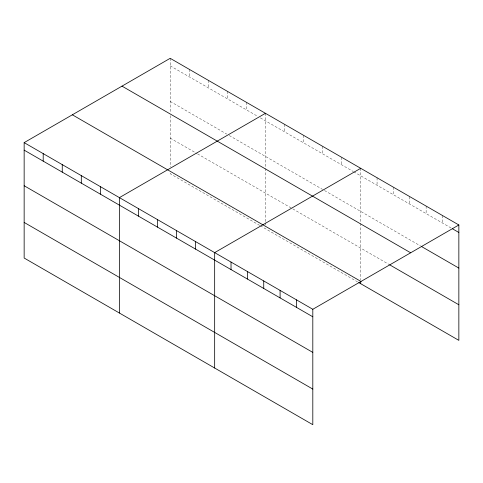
<?xml version="1.0" encoding="UTF-8"?>
<svg xmlns="http://www.w3.org/2000/svg" width="483" height="483" viewBox="0 0 483 483"><rect width="100%" height="100%" fill="white"/><g stroke="black" fill="none" stroke-linecap="round" stroke-linejoin="round"><path stroke-width="0.36" stroke-dasharray="2.42 1.81" d="M170.191 65.827L257.825 116.421M260.367 117.888L353.085 171.417M353.719 171.785L451.303 228.121M170.191 101.43L226.708 134.063M229.25 135.53L322.602 189.421M324.51 190.525L420.476 245.925M170.191 138.114L196.865 153.509M197.499 153.878L292.118 208.505M292.758 208.873L389.014 264.449M259.733 225.416L170.191 173.717L170.191 172.232M260.367 225.778L357.529 281.879M442.494 215.527L442.494 223.037M426.133 206.078L426.133 213.595M409.777 196.635L409.777 204.152M393.422 187.193L393.422 194.703M377.066 177.75L377.066 185.261M360.704 168.307L360.704 222.651M360.704 223.4L360.704 280.001M341.656 157.307L341.656 164.818M322.602 146.307L322.602 153.817M303.553 135.306L303.553 142.817M284.499 124.306L284.499 131.823M265.451 113.306L265.451 167.655M265.451 168.404L265.451 222.035M265.451 222.778L265.451 225.006M246.396 102.311L246.396 109.822M227.348 91.311L227.348 98.822M208.294 80.311L208.294 87.821M189.239 69.311L189.239 76.821M170.191 58.31L170.191 112.66M170.191 115.654L170.191 167.04"/><path stroke-width="0.72" d="M24.15 142.63L312.809 309.283L312.809 424.69L24.15 258.031L24.15 142.63L170.191 58.31L458.85 224.969L458.85 340.37L358.803 282.609M265.451 113.306L119.41 197.625L119.41 313.026M360.704 168.307L214.663 252.621L214.663 368.028M312.809 309.283L458.85 224.969M452.559 228.845L458.85 232.48M421.731 246.656L458.85 268.083M122 86.137L410.659 252.79M389.648 264.811L458.85 304.767M72.341 114.803L361 281.456M24.15 150.141L312.809 316.794M24.15 185.744L312.809 352.403M24.15 222.428L312.809 389.087M360.704 281.486L360.704 283.708M296.453 299.84L296.453 307.351M280.092 290.398L280.092 297.908M263.736 280.949L263.736 288.466M247.381 271.506L247.381 279.023M231.025 262.064L231.025 269.574M195.615 241.621L195.615 249.131M176.561 230.62L176.561 238.137M157.512 219.62L157.512 227.137M138.458 208.626L138.458 216.136M100.355 186.625L100.355 194.136M81.307 175.625L81.307 183.135M62.253 164.625L62.253 172.141M43.204 153.624L43.204 161.141"/></g></svg>
